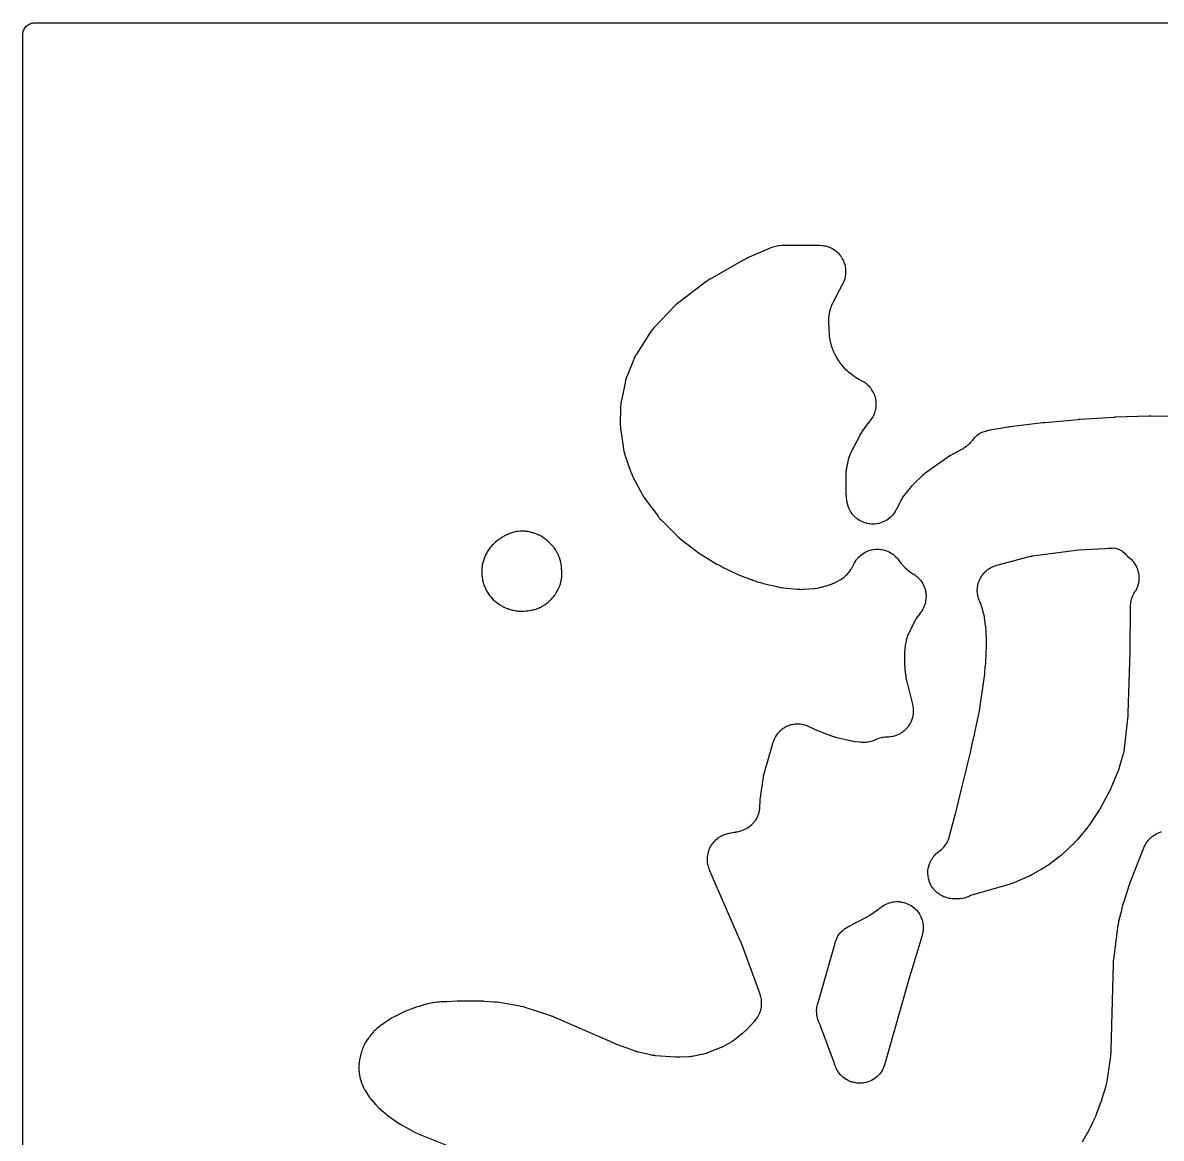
# Model space of a CAD drawing. Header units: millimetres. Extents: x 0 to 300, y 0 to 300.
# Drawn here: x -0.1 to 153, y 150 to 300.1 of the extents above; entities that cross this region are included whole.
import ezdxf

# ---------------------------------------------------------------- set-up
doc = ezdxf.new("R2010")
doc.units = ezdxf.units.MM
doc.layers.add('CUT', color=7, linetype='CONTINUOUS')

msp = doc.modelspace()

# ---------------------------------------------------------------- linework, layer by layer
at = {"layer": 'CUT'}
for points in [[(-0.15, 1.4893), (-0.15, 298.5107), (-0.1404, 298.7066), (-0.1174, 298.8618), (-0.0793, 299.0139), (-0.0264, 299.1616), (0.0406, 299.3033), (0.1213, 299.4378), (0.2147, 299.5638), (0.32, 299.68), (0.4362, 299.7853), (0.5622, 299.8787), (0.6967, 299.9594), (0.8384, 300.0264), (0.9861, 300.0793), (1.1382, 300.1174), (1.2934, 300.1404), (1.4893, 300.15), (298.5107, 300.15)], [(153.9747, 247.1651), (151.6789, 247.2008), (151.6603, 247.201), (151.5532, 247.2014), (151.512, 247.201), (151.4249, 247.1991), (151.405, 247.1986), (146.8454, 247.0423), (146.8346, 247.0419), (146.788, 247.04), (146.768, 247.039), (146.6974, 247.0353), (146.6816, 247.0343), (142.0962, 246.7436), (142.0804, 246.7425), (142.0119, 246.7375), (141.9827, 246.7351), (141.879, 246.7256), (141.856, 246.7233), (139.4588, 246.4682), (137.3302, 246.3017), (137.3149, 246.3004), (137.2487, 246.2946), (137.2205, 246.2919), (137.1202, 246.2813), (137.098, 246.2788), (132.6807, 245.749), (132.6604, 245.7464), (132.5442, 245.731), (132.4996, 245.7244), (132.4053, 245.7091), (132.3839, 245.7055), (131.649, 245.5764), (130.2743, 245.3351), (130.0305, 245.3014), (129.9565, 245.2894), (129.6646, 245.2351), (129.5187, 245.2008), (129.3481, 245.1521), (129.2061, 245.1043), (129.0408, 245.04), (128.9039, 244.9791), (128.7454, 244.8996), (128.6148, 244.8262), (128.4644, 244.7321), (128.3412, 244.6469), (128.2003, 244.5392), (128.0856, 244.4427), (127.9554, 244.3223), (127.8502, 244.2156), (127.7318, 244.0835), (127.6371, 243.9674), (127.5399, 243.8362), (127.474, 243.7512), (127.378, 243.633), (127.2827, 243.5259), (127.1588, 243.3947), (127.0409, 243.2839), (126.8837, 243.1503), (126.8011, 243.0857), (126.7663, 243.0592), (126.5513, 242.9138), (126.5499, 242.9129), (126.5466, 242.9108), (126.3886, 242.8161), (126.2739, 242.7515), (125.1844, 242.1774), (125.1637, 242.1663), (125.0452, 242.1016), (125, 242.076), (124.9077, 242.0216), (124.8647, 241.9954), (124.7734, 241.9377), (124.7314, 241.9102), (124.6396, 241.8481), (124.6189, 241.8339), (121.4247, 239.5982), (121.3762, 239.5629), (121.1841, 239.4175), (121.0931, 239.3431), (120.8998, 239.173), (120.854, 239.1311), (119.8195, 238.147), (119.8045, 238.1325), (119.7185, 238.0486), (119.6859, 238.0158), (119.6196, 237.9473), (119.589, 237.9147), (119.5242, 237.8437), (119.4945, 237.8103), (119.4299, 237.7356), (119.4156, 237.7187), (118.6801, 236.8432), (118.6266, 236.7759), (118.4196, 236.5007), (118.3256, 236.3611), (118.1366, 236.0455), (118.093, 235.968), (117.3661, 234.5859), (117.3092, 234.4838), (117.2251, 234.3413), (117.0967, 234.146), (117.0336, 234.0596), (116.8868, 233.8777), (116.8157, 233.7979), (116.6518, 233.6311), (116.5733, 233.5586), (116.394, 233.4086), (116.3087, 233.344), (116.1157, 233.2122), (116.0246, 233.1562), (115.8196, 233.0438), (115.7235, 232.997), (115.5086, 232.905), (115.4083, 232.8678), (115.1855, 232.7972), (115.0821, 232.7699), (114.8534, 232.7213), (114.7479, 232.7041), (114.5156, 232.678), (114.4089, 232.6713), (114.1751, 232.6679), (114.0683, 232.6715), (113.8353, 232.6909), (113.7293, 232.7049), (113.4993, 232.7469), (113.3952, 232.7711), (113.1704, 232.8353), (113.0691, 232.8696), (112.8516, 232.9552), (112.7542, 232.9992), (112.5461, 233.1057), (112.4533, 233.159), (112.2566, 233.2851), (112.1695, 233.3472), (111.9859, 233.4919), (111.9053, 233.5621), (111.7366, 233.7241), (111.6632, 233.8018), (111.5112, 233.9793), (111.4456, 234.0638), (111.3116, 234.2554), (111.2546, 234.3458), (111.1398, 234.5495), (111.0919, 234.6451), (110.9975, 234.8589), (110.9591, 234.9587), (110.8859, 235.1807), (110.8575, 235.2838), (110.8062, 235.5119), (110.7779, 235.6749), (110.7607, 235.7906), (110.7051, 236.2388), (110.6976, 236.3069), (110.6851, 236.4377), (110.6796, 236.506), (110.6736, 236.5969), (110.67, 236.6653), (110.6651, 236.7966), (110.6634, 236.8651), (110.6416, 239.231), (110.6416, 239.2711), (110.6421, 239.3384), (110.6433, 239.3978), (110.6436, 239.4071), (110.653, 239.5558), (110.6743, 239.7809), (110.6954, 239.9439), (110.7025, 239.9869), (110.7128, 240.0454), (110.7182, 240.0734), (110.7188, 240.0769), (110.7197, 240.0812), (110.7199, 240.0822), (110.72, 240.083), (110.7201, 240.0833), (110.7202, 240.0837), (110.7227, 240.0963), (110.726, 240.113), (110.7325, 240.1448), (110.736, 240.1615), (110.7451, 240.2041), (110.749, 240.2231), (110.9577, 241.2678), (110.965, 241.3031), (110.9779, 241.3626), (110.9883, 241.4086), (111.0215, 241.5327), (111.0636, 241.6743), (111.1351, 241.8802), (111.1883, 242.0136), (111.2458, 242.1458), (111.2568, 242.1694), (111.2795, 242.2162), (111.2917, 242.2408), (111.3015, 242.2602), (112.4735, 244.5646), (112.489, 244.5947), (112.5155, 244.6448), (112.5392, 244.6889), (112.543, 244.6957), (112.6067, 244.804), (112.7075, 244.9656), (112.7841, 245.0809), (112.8053, 245.1109), (112.8346, 245.1514), (112.8503, 245.1726), (112.8628, 245.1893), (113.7217, 246.331), (113.7411, 246.3564), (113.7712, 246.3953), (113.7789, 246.4054), (113.8549, 246.5053), (113.8543, 246.5058), (113.8718, 246.5274), (113.8766, 246.534), (114.0348, 246.739), (114.1258, 246.87), (114.2257, 247.0302), (114.3032, 247.1696), (114.3866, 247.339), (114.4499, 247.4854), (114.516, 247.6622), (114.5644, 247.8142), (114.6126, 247.9967), (114.6456, 248.1528), (114.6754, 248.3392), (114.6927, 248.4977), (114.7038, 248.6862), (114.7052, 248.8457), (114.6974, 249.0343), (114.683, 249.1931), (114.6565, 249.38), (114.6263, 249.5367), (114.5813, 249.72), (114.5357, 249.8728), (114.4727, 250.0508), (114.412, 250.1983), (114.3316, 250.3691), (114.2566, 250.5099), (114.1596, 250.6718), (114.0709, 250.8044), (113.9583, 250.9559), (113.8568, 251.079), (113.7297, 251.2185), (113.6165, 251.3309), (113.4761, 251.457), (113.3523, 251.5576), (113.2, 251.6692), (113.0668, 251.7569), (112.7945, 251.9173), (112.7248, 251.9561), (112.295, 252.1813), (112.2634, 252.1982), (112.2108, 252.2267), (112.1647, 252.2525), (112.1575, 252.2566), (112.0443, 252.3256), (111.8755, 252.4349), (111.7552, 252.5181), (111.724, 252.5411), (111.6818, 252.573), (111.6598, 252.59), (111.6424, 252.6035), (111.0227, 253.0915), (110.9924, 253.1158), (110.9418, 253.1569), (110.8977, 253.1937), (110.8909, 253.1995), (110.7841, 253.2965), (110.6266, 253.4484), (110.5157, 253.5626), (110.4874, 253.5938), (110.4493, 253.6368), (110.4295, 253.6597), (110.4139, 253.6779), (109.9725, 254.1984), (109.9474, 254.2285), (109.9056, 254.2794), (109.8693, 254.3248), (109.8638, 254.3319), (109.7776, 254.4495), (109.6524, 254.6317), (109.5659, 254.7672), (109.5442, 254.8039), (109.5151, 254.8542), (109.5002, 254.8809), (109.4885, 254.9021), (109.1333, 255.5511), (109.1131, 255.5889), (109.0796, 255.6527), (109.0509, 255.7093), (109.0466, 255.7182), (108.9811, 255.8635), (108.8893, 256.087), (108.8284, 256.252), (108.814, 256.2962), (108.795, 256.3568), (108.7854, 256.3888), (108.778, 256.4142), (108.5778, 257.1127), (108.56, 257.1782), (108.5348, 257.2766), (108.4927, 257.476), (108.4544, 257.7044), (108.4293, 257.9066), (108.4211, 258.0078), (108.4166, 258.0756), (108.3219, 259.8718), (108.3192, 259.9451), (108.3168, 260.0548), (108.322, 260.2748), (108.3394, 260.5243), (108.3648, 260.7429), (108.3824, 260.8511), (108.3953, 260.9233), (108.4729, 261.3224), (108.4804, 261.3594), (108.4934, 261.4213), (108.5047, 261.4718), (108.5403, 261.6057), (108.5855, 261.7575), (108.663, 261.9779), (108.7211, 262.1205), (108.784, 262.2617), (108.7962, 262.2868), (108.8211, 262.3367), (108.8345, 262.3629), (108.8453, 262.3836), (109.8211, 264.2388), (110.1743, 264.9103), (110.209, 264.9804), (110.3398, 265.2617), (110.3988, 265.4067), (110.4601, 265.5815), (110.5047, 265.7316), (110.5486, 265.9115), (110.5783, 266.0652), (110.6044, 266.2486), (110.6189, 266.4045), (110.6271, 266.5895), (110.6263, 266.746), (110.6163, 266.931), (110.6002, 267.0867), (110.5721, 267.2698), (110.5409, 267.4232), (110.4951, 267.6027), (110.4491, 267.7523), (110.386, 267.9265), (110.3255, 268.0708), (110.2457, 268.238), (110.1714, 268.3758), (110.0757, 268.5344), (109.9883, 268.6642), (109.8775, 268.8127), (109.7779, 268.9334), (109.6531, 269.0703), (109.5421, 269.1807), (109.4046, 269.3048), (109.2833, 269.4038), (109.1343, 269.5139), (109.004, 269.6006), (108.8449, 269.6955), (108.7068, 269.7691), (108.5392, 269.848), (108.3945, 269.9077), (108.22, 269.97), (108.0702, 270.0152), (107.8905, 270.0601), (107.737, 270.0905), (107.5537, 270.1176), (107.3979, 270.1329), (107.0882, 270.1481), (107.0099, 270.15), (102.0704, 270.15), (101.9879, 270.1479), (101.6612, 270.131), (101.497, 270.114), (101.304, 270.0839), (101.1425, 270.0501), (100.9537, 270.0002), (100.7965, 269.9499), (100.4906, 269.8344), (100.4142, 269.8032), (97.3059, 268.442), (97.2669, 268.4243), (97.0771, 268.335), (97.0006, 268.2965), (96.8158, 268.1972), (96.7784, 268.1765), (92.3576, 265.6467), (92.3134, 265.6205), (92.0989, 265.4884), (92.0132, 265.4317), (91.8076, 265.2862), (91.7662, 265.2558), (88.139, 262.5084), (88.0887, 262.4687), (87.8926, 262.3074), (87.797, 262.2221), (87.6144, 262.0457), (87.5693, 262.0003), (84.862, 259.1656), (84.8101, 259.1085), (84.6096, 258.8772), (84.5142, 258.7558), (84.337, 258.5064), (84.2939, 258.4424), (82.4479, 255.5582), (82.4085, 255.4933), (82.2584, 255.2323), (82.189, 255.0972), (82.0644, 254.8232), (82.0346, 254.7534), (81.1354, 252.4986), (81.1109, 252.4329), (81.0193, 252.1703), (80.979, 252.036), (80.9107, 251.7664), (80.895, 251.6981), (80.3976, 249.2942), (80.3841, 249.2207), (80.3377, 248.9283), (80.3212, 248.7798), (80.3023, 248.4843), (80.2993, 248.4097), (80.2586, 246.0555), (80.2589, 245.9878), (80.2656, 245.7194), (80.2747, 245.5843), (80.3041, 245.3174), (80.313, 245.2503), (80.6858, 242.8172), (80.6979, 242.748), (80.7522, 242.4749), (80.7855, 242.3385), (80.8634, 242.0713), (80.8846, 242.0043), (81.6777, 239.6709), (81.6998, 239.6099), (81.7924, 239.3698), (81.844, 239.2507), (81.9558, 239.0189), (81.9852, 238.961), (83.2434, 236.6017), (83.273, 236.5486), (83.3944, 236.3404), (83.4596, 236.2378), (83.5964, 236.0394), (83.6318, 235.99), (85.3343, 233.7124), (85.3708, 233.6654), (85.5189, 233.4819), (85.597, 233.3922), (85.7583, 233.2202), (85.7998, 233.1776), (87.9517, 231.0478), (87.9863, 231.0146), (88.1582, 230.8543), (88.2303, 230.7911), (88.4115, 230.6414), (88.4489, 230.6115), (90.5148, 229.007), (90.5504, 228.9801), (90.7267, 228.8509), (90.8001, 228.8002), (90.9833, 228.681), (91.021, 228.6572), (93.2675, 227.2834), (93.3022, 227.2628), (93.4739, 227.1637), (93.5449, 227.125), (93.7213, 227.0347), (93.7575, 227.0168), (96.0793, 225.9015), (96.0794, 225.9014), (96.1172, 225.8838), (96.2101, 225.8422), (96.2104, 225.842), (96.3033, 225.8003), (96.3034, 225.8003), (96.3036, 225.8002), (96.3804, 225.7681), (96.5703, 225.6945), (96.6093, 225.68), (96.6095, 225.6799), (98.8663, 224.8722), (98.9099, 224.8573), (99.1248, 224.7873), (99.2132, 224.7612), (99.4317, 224.7037), (99.4764, 224.6927), (101.5552, 224.2093), (101.6053, 224.1985), (101.8517, 224.1494), (101.9528, 224.1326), (102.2019, 224.0995), (102.2528, 224.0935), (104.0908, 223.9085), (104.16, 223.9031), (104.435, 223.8874), (104.5739, 223.8855), (104.8492, 223.8938), (104.9185, 223.8974), (106.3246, 224.0007), (106.4094, 224.0092), (106.7445, 224.0519), (106.9122, 224.0824), (107.2407, 224.1604), (107.3231, 224.1823), (108.4379, 224.5108), (108.5009, 224.5308), (108.7493, 224.6153), (108.8727, 224.663), (109.1133, 224.7677), (109.1734, 224.7954), (109.4374, 224.9236), (109.5218, 224.9677), (109.8507, 225.1523), (110.0109, 225.2553), (110.3155, 225.4776), (110.3907, 225.536), (110.4178, 225.5584), (110.4699, 225.6033), (110.6727, 225.7859), (110.7709, 225.8823), (110.8822, 226.0013), (110.9717, 226.1058), (111.0724, 226.234), (111.1526, 226.3458), (111.302, 226.574), (111.3384, 226.6323), (111.4011, 226.7377), (111.4474, 226.821), (111.7202, 227.3489), (111.7776, 227.4534), (111.8624, 227.5993), (111.9924, 227.7992), (112.0563, 227.8875), (112.2054, 228.0735), (112.2777, 228.1551), (112.4446, 228.3254), (112.5247, 228.3994), (112.7076, 228.5522), (112.7946, 228.6179), (112.9918, 228.7519), (113.0849, 228.8086), (113.2944, 228.9224), (113.3927, 228.9696), (113.6125, 229.062), (113.715, 229.0992), (113.9428, 229.1693), (114.0485, 229.1962), (114.2822, 229.2433), (114.39, 229.2596), (114.6272, 229.2833), (114.7361, 229.2888), (114.9745, 229.2889), (115.0834, 229.2835), (115.3206, 229.26), (115.4285, 229.2438), (115.6622, 229.1969), (115.7679, 229.1701), (115.9958, 229.1002), (116.0983, 229.063), (116.3182, 228.9708), (116.4165, 228.9237), (116.6261, 228.8102), (116.7193, 228.7535), (116.9166, 228.6197), (117.0037, 228.5541), (117.1867, 228.4014), (117.2669, 228.3275), (117.4339, 228.1574), (117.5063, 228.0758), (117.6565, 227.8889), (117.6786, 227.8591), (118.0186, 227.4152), (118.0686, 227.3532), (118.2227, 227.1714), (118.2761, 227.1116), (118.4967, 226.8764), (118.61, 226.767), (118.8692, 226.5401), (118.9331, 226.487), (119.1941, 226.2816), (119.253, 226.2373), (119.4984, 226.0618), (119.6171, 225.9846), (119.6355, 225.9738), (119.7363, 225.911), (119.8767, 225.8186), (120.0684, 225.6784), (120.1529, 225.61), (120.3298, 225.4515), (120.407, 225.3751), (120.5674, 225.1999), (120.6367, 225.1163), (120.7789, 224.9261), (120.8396, 224.836), (120.9624, 224.6327), (121.0139, 224.537), (121.116, 224.3226), (121.1577, 224.2223), (121.2381, 223.9988), (121.2698, 223.8949), (121.3276, 223.6645), (121.3489, 223.558), (121.3837, 223.323), (121.3943, 223.2149), (121.4057, 222.9777), (121.4056, 222.8691), (121.3935, 222.6319), (121.3826, 222.5238), (121.3471, 222.2889), (121.3256, 222.1824), (121.2671, 221.9523), (121.2352, 221.8484), (121.1542, 221.6252), (121.1121, 221.525), (121.0095, 221.3108), (120.9577, 221.2153), (120.8344, 221.0123), (120.7401, 220.8731), (120.6711, 220.7765), (120.3641, 220.3684), (120.3233, 220.3117), (120.1645, 220.0802), (120.0919, 219.964), (119.9439, 219.7031), (119.9097, 219.6394), (119.1122, 218.0713), (119.0807, 218.0058), (118.9619, 217.7434), (118.9081, 217.6084), (118.8516, 217.4458), (118.8103, 217.3066), (118.7409, 217.0271), (118.725, 216.9562), (118.6025, 216.3456), (118.5883, 216.264), (118.5397, 215.9343), (118.5243, 215.7724), (118.5085, 215.4169), (118.5069, 215.3311), (118.5223, 213.6596), (118.5227, 213.6383), (118.5254, 213.5156), (118.5272, 213.4684), (118.5323, 213.3711), (118.5353, 213.3256), (118.5432, 213.2277), (118.5475, 213.1822), (118.5585, 213.0819), (118.5611, 213.0595), (118.6769, 212.1255), (118.6799, 212.1021), (118.6984, 211.9695), (118.7063, 211.9184), (118.7243, 211.8136), (118.7336, 211.7645), (118.755, 211.6594), (118.7658, 211.6106), (118.7912, 211.5034), (118.7971, 211.4793), (119.5679, 208.4389), (119.5923, 208.3325), (119.6234, 208.181), (119.6577, 207.9651), (119.6688, 207.8657), (119.6832, 207.6477), (119.6853, 207.5477), (119.6798, 207.3292), (119.6728, 207.2295), (119.6475, 207.0124), (119.6314, 206.9137), (119.5864, 206.6998), (119.5569, 206.5855), (119.4898, 206.3686), (119.4445, 206.2437), (119.3535, 206.0264), (119.3071, 205.9291), (119.1952, 205.7218), (119.1394, 205.6296), (119.0078, 205.4342), (118.9432, 205.3479), (118.793, 205.1664), (118.7203, 205.0868), (118.553, 204.9209), (118.4729, 204.8488), (118.2901, 204.7001), (118.2033, 204.6363), (118.0069, 204.5062), (117.9142, 204.4512), (117.7059, 204.341), (117.6083, 204.2953), (117.3903, 204.2061), (117.2886, 204.1702), (117.0629, 204.1028), (116.9582, 204.0771), (116.7269, 204.0321), (116.6203, 204.0168), (116.3857, 203.9948), (116.2191, 203.9873), (116.1012, 203.985), (116.037, 203.9852), (115.8781, 203.9781), (115.6906, 203.9602), (115.5332, 203.9372), (115.3484, 203.9009), (115.194, 203.8624), (115.0138, 203.8078), (114.864, 203.7542), (114.5806, 203.6366), (114.5074, 203.604), (114.482, 203.592), (114.2632, 203.501), (114.1611, 203.4643), (113.9343, 203.3954), (113.8292, 203.369), (113.5967, 203.3227), (113.4894, 203.3069), (113.2535, 203.2838), (113.1452, 203.2785), (112.9082, 203.2788), (112.7406, 203.2873), (112.6224, 203.2963), (111.8145, 203.3774), (111.6621, 203.3976), (111.3715, 203.4458), (111.2206, 203.4757), (109.5903, 203.8545), (109.4565, 203.8897), (109.2023, 203.9644), (109.0708, 204.0072), (107.2935, 204.6431), (107.1771, 204.6882), (106.9564, 204.7803), (106.8425, 204.8314), (105.7579, 205.3521), (105.6874, 205.3839), (105.405, 205.5031), (105.2598, 205.5562), (105.0851, 205.6108), (104.9355, 205.6497), (104.7563, 205.6871), (104.6036, 205.7113), (104.4217, 205.7313), (104.2674, 205.7407), (104.0844, 205.743), (103.9299, 205.7375), (103.7475, 205.7221), (103.5942, 205.7017), (103.4142, 205.6688), (103.2636, 205.6337), (103.0876, 205.5836), (102.9411, 205.5341), (102.7708, 205.4672), (102.6297, 205.4039), (102.4666, 205.3209), (102.3324, 205.2442), (102.1781, 205.1458), (102.0518, 205.0565), (101.9077, 204.9437), (101.7907, 204.8426), (101.6581, 204.7165), (101.5514, 204.6046), (101.4317, 204.4662), (101.3363, 204.3445), (101.2304, 204.1952), (101.1472, 204.0649), (101.0562, 203.9061), (100.986, 203.7684), (100.9108, 203.6015), (100.8542, 203.4577), (100.7558, 203.1675), (100.7328, 203.0937), (99.578, 199.0538), (99.5638, 199.0007), (99.4987, 198.7395), (99.4759, 198.6321), (99.4289, 198.3671), (99.4202, 198.3129), (99.0735, 195.8722), (99.0682, 195.831), (99.0448, 195.6283), (99.0374, 195.5454), (99.0245, 195.3418), (99.0225, 195.3002), (98.9977, 194.6335), (98.9904, 194.5148), (98.9758, 194.3471), (98.9435, 194.1116), (98.9234, 194.0047), (98.868, 193.7735), (98.8375, 193.6691), (98.7594, 193.4446), (98.7187, 193.3437), (98.6188, 193.128), (98.5683, 193.0317), (98.4475, 192.8269), (98.3877, 192.7361), (98.2473, 192.5442), (98.1788, 192.4598), (98.0201, 192.2827), (97.9436, 192.2055), (97.7682, 192.045), (97.6844, 191.9757), (97.4939, 191.8334), (97.4037, 191.7727), (97.2001, 191.65), (97.1043, 191.5985), (96.8895, 191.4965), (96.7891, 191.4548), (96.5653, 191.3746), (96.4043, 191.3257), (96.2897, 191.294), (95.9876, 191.2184), (95.9465, 191.2085), (95.8677, 191.1903), (95.8265, 191.1811), (95.7673, 191.1685), (95.721, 191.1591), (95.6322, 191.142), (95.5857, 191.1335), (94.9591, 191.0256), (94.8801, 191.0099), (94.5688, 190.94), (94.4137, 190.8968), (94.233, 190.8366), (94.083, 190.7781), (93.9092, 190.7), (93.7659, 190.6268), (93.6009, 190.5316), (93.4656, 190.4443), (93.311, 190.3331), (93.1852, 190.2326), (93.0425, 190.1064), (92.9275, 189.9938), (92.7982, 189.8539), (92.695, 189.7303), (92.5804, 189.5782), (92.4902, 189.4448), (92.3915, 189.2819), (92.3152, 189.1402), (92.2333, 188.9682), (92.1716, 188.8195), (92.1074, 188.6401), (92.061, 188.486), (92.0152, 188.3011), (91.9844, 188.1431), (91.9574, 187.9545), (91.9427, 187.7942), (91.9348, 187.6039), (91.9362, 187.4429), (91.9475, 187.2528), (91.9651, 187.0928), (91.9955, 186.9047), (92.029, 186.7473), (92.0781, 186.5632), (92.1274, 186.4099), (92.2401, 186.1116), (92.2704, 186.037), (96.4506, 176.4584), (96.464, 176.4271), (96.4892, 176.3671), (96.5021, 176.3357), (96.5198, 176.2919), (96.5339, 176.256), (96.5604, 176.187), (96.574, 176.1509), (98.8591, 169.911), (98.8721, 169.8745), (98.8965, 169.8043), (98.909, 169.7675), (98.9259, 169.7163), (98.9393, 169.6745), (98.9641, 169.5943), (98.9767, 169.5523), (99.0838, 169.183), (99.1124, 169.0751), (99.1496, 168.9195), (99.1919, 168.6976), (99.2064, 168.5953), (99.2276, 168.3704), (99.2324, 168.2671), (99.2323, 168.0412), (99.2274, 167.938), (99.2061, 167.7131), (99.1915, 167.6108), (99.1492, 167.3889), (99.125, 167.2884), (99.062, 167.0714), (99.0285, 166.9737), (98.9453, 166.7636), (98.9028, 166.6694), (98.8003, 166.4681), (98.7491, 166.3783), (98.628, 166.1876), (98.5361, 166.0567), (98.469, 165.9658), (98.282, 165.7246), (98.2377, 165.6693), (98.1513, 165.5644), (98.1054, 165.5103), (98.0929, 165.496), (98.0458, 165.4437), (97.954, 165.3449), (97.9054, 165.294), (97.0396, 164.414), (96.9896, 164.3647), (96.8925, 164.2716), (96.8412, 164.2238), (96.8265, 164.2106), (96.7738, 164.1643), (96.6714, 164.077), (96.6173, 164.0323), (95.7527, 163.3381), (95.6827, 163.284), (95.5821, 163.2092), (95.4363, 163.1088), (95.3305, 163.0416), (95.2549, 162.9956), (94.3694, 162.4779), (94.2875, 162.4322), (94.1703, 162.3697), (94.0016, 162.288), (93.8799, 162.2349), (93.7933, 162.1991), (91.8938, 161.4565), (91.7928, 161.4197), (91.6488, 161.3707), (91.4425, 161.3107), (91.2947, 161.2748), (91.1897, 161.2517), (90.1885, 161.0555), (90.1036, 161.0405), (89.9405, 161.0146), (89.8552, 161.0026), (89.8313, 160.9996), (89.7456, 160.9907), (89.581, 160.9766), (89.495, 160.9707), (88.2547, 160.9089), (88.182, 160.9063), (88.0428, 160.9036), (87.9701, 160.9033), (87.9497, 160.9035), (87.877, 160.9054), (87.7379, 160.9111), (87.6653, 160.9152), (84.9953, 161.1058), (84.8994, 161.1146), (84.7638, 161.1298), (84.5734, 161.1589), (84.4395, 161.1849), (84.3453, 161.2051), (82.7012, 161.5934), (82.6334, 161.6104), (82.5042, 161.6449), (82.437, 161.6639), (82.4181, 161.6696), (82.3515, 161.6905), (82.2245, 161.7325), (82.1585, 161.7554), (79.9083, 162.5724), (79.8756, 162.5845), (79.813, 162.6083), (79.7805, 162.6209), (79.7718, 162.6243), (79.734, 162.6397), (79.6618, 162.6697), (79.6242, 162.6857), (71.3667, 166.2883), (71.3329, 166.3026), (71.1668, 166.3706), (71.0983, 166.3968), (70.929, 166.4572), (70.8943, 166.4692), (67.5755, 167.5682), (67.5196, 167.5856), (67.2444, 167.6657), (67.131, 167.6942), (66.8507, 167.754), (66.7933, 167.7651), (63.9531, 168.2631), (63.9092, 168.2702), (63.6931, 168.3019), (63.6046, 168.3124), (63.3871, 168.332), (63.3426, 168.3354), (61.931, 168.4233), (61.9105, 168.4244), (61.7923, 168.4303), (61.7469, 168.4319), (61.6506, 168.4339), (61.6286, 168.4342), (58.6251, 168.4558), (58.6026, 168.4558), (58.4731, 168.4549), (58.4233, 168.4537), (58.3178, 168.4497), (58.2938, 168.4486), (56.9206, 168.3757), (56.4929, 168.3706), (56.4107, 168.3675), (56.086, 168.347), (55.9229, 168.3282), (55.8743, 168.3201), (55.7595, 168.314), (55.6973, 168.3094), (55.4514, 168.2867), (55.328, 168.2705), (55.0846, 168.2287), (55.0234, 168.217), (54.1261, 168.0268), (54.0738, 168.0148), (53.8188, 167.9517), (53.7157, 167.9225), (53.4654, 167.8425), (53.4147, 167.8253), (53.1809, 167.7419), (53.1489, 167.7342), (52.922, 167.6753), (52.8088, 167.6414), (52.587, 167.5659), (52.5314, 167.5458), (51.3799, 167.1058), (51.3409, 167.0904), (51.1508, 167.012), (51.0742, 166.978), (50.8885, 166.8898), (50.8509, 166.8713), (50.7953, 166.8431), (49.8103, 166.343), (49.8057, 166.3407), (49.7998, 166.3377), (49.7535, 166.3132), (49.5284, 166.1895), (49.4382, 166.1361), (49.2217, 165.9979), (49.178, 165.969), (47.9182, 165.1056), (47.8547, 165.0598), (47.6078, 164.8722), (47.488, 164.7716), (47.2606, 164.5609), (47.2046, 164.5063), (47.1058, 164.4054), (47.0438, 164.3382), (46.8057, 164.0653), (46.6936, 163.9209), (46.4883, 163.6226), (46.4387, 163.5459), (46.4273, 163.5273), (46.3919, 163.4848), (46.335, 163.4126), (46.1179, 163.1202), (46.017, 162.9665), (45.8349, 162.6513), (45.7912, 162.5703), (45.787, 162.5618), (45.7473, 162.4769), (45.5999, 162.1356), (45.5358, 161.9592), (45.4295, 161.6032), (45.4053, 161.5126), (45.1788, 160.5519), (45.1637, 160.4809), (45.1105, 160.1983), (45.0901, 160.0547), (45.0737, 159.8837), (45.0664, 159.7388), (45.065, 159.4513), (45.0663, 159.3788), (45.0704, 159.2782), (45.0739, 159.2199), (45.0959, 158.9344), (45.1091, 158.8183), (45.1519, 158.5352), (45.1617, 158.4776), (45.2037, 158.2551), (45.2191, 158.1827), (45.2869, 157.8971), (45.3277, 157.7547), (45.4215, 157.4767), (45.4468, 157.4071), (45.5189, 157.2223), (45.5467, 157.1554), (45.5515, 157.1445), (45.5574, 157.1304), (45.6575, 156.9053), (45.6631, 156.8927), (45.6632, 156.8924), (45.6745, 156.8672), (45.7395, 156.7372), (45.8799, 156.4856), (45.9168, 156.423), (46.2837, 155.8307), (46.3193, 155.7758), (46.4649, 155.5609), (46.4757, 155.5464), (46.479, 155.5415), (46.5585, 155.4339), (46.7248, 155.2275), (46.7679, 155.1763), (47.375, 154.4843), (47.4139, 154.4415), (47.6082, 154.2356), (47.6904, 154.1544), (47.899, 153.963), (47.9423, 153.9248), (47.9461, 153.9215), (48.8226, 153.1739), (48.8572, 153.1452), (49.0292, 153.0066), (49.101, 152.9521), (49.2805, 152.8235), (49.3174, 152.7977), (50.5617, 151.9581), (50.5914, 151.9386), (50.7383, 151.8441), (50.799, 151.807), (50.9499, 151.7192), (50.9809, 151.7016), (52.4357, 150.8982), (52.4789, 150.8751), (52.6924, 150.7656), (52.7809, 150.7236), (53.0008, 150.6273), (53.0459, 150.6083), (57.0906, 148.9826)], [(142.4755, 149.5146), (142.8993, 150.3041), (143.1367, 150.7088), (143.1535, 150.7382), (143.2337, 150.8819), (143.2652, 150.9413), (143.3395, 151.0884), (143.3543, 151.1186), (143.4998, 151.4227), (143.6884, 151.7741), (143.71, 151.8159), (143.813, 152.0221), (143.8525, 152.1074), (143.9432, 152.3193), (143.9611, 152.3628), (144.0152, 152.5003), (144.1457, 152.773), (144.1606, 152.805), (144.2318, 152.9628), (144.2595, 153.0278), (144.3237, 153.1886), (144.3364, 153.2216), (144.9746, 154.9278), (144.9837, 154.9528), (145.035, 155.0973), (145.0537, 155.1533), (145.0912, 155.2725), (145.0994, 155.2996), (145.1115, 155.3405), (145.1161, 155.3554), (145.6222, 157.0728), (145.6501, 157.1675), (145.6658, 157.2245), (145.737, 157.5038), (145.7619, 157.6189), (145.8124, 157.9029), (145.8217, 157.9611), (145.8217, 157.9612), (146.254, 161.0436), (146.2739, 161.1858), (146.274, 161.1859), (146.2797, 161.2314), (146.3045, 161.4546), (146.312, 161.5459), (146.324, 161.7702), (146.3258, 161.816), (146.6166, 173.5422), (146.618, 173.5833), (146.6208, 173.6522), (146.6242, 173.7129), (146.6263, 173.7449), (146.6281, 173.7701), (146.6312, 173.809), (146.6347, 173.8499), (146.6413, 173.9185), (146.6478, 173.979), (146.6516, 174.0108), (146.6548, 174.036), (147.2718, 178.7237), (147.2776, 178.765), (147.2879, 178.834), (147.2978, 178.8949), (147.3034, 178.9269), (147.308, 178.9522), (147.3153, 178.991), (147.3233, 179.0319), (147.3373, 179.1003), (147.3504, 179.1606), (147.3578, 179.1922), (147.3637, 179.2172), (147.7273, 180.7135), (147.9046, 181.4217), (147.9145, 181.4599), (147.934, 181.5328), (147.9445, 181.5707), (147.9475, 181.5812), (147.9606, 181.6252), (147.9863, 181.7093), (148.0002, 181.7531), (148.7915, 184.1703), (148.8018, 184.2013), (148.8221, 184.2605), (148.8329, 184.2914), (148.8357, 184.2991), (148.8488, 184.3347), (148.8743, 184.4028), (148.888, 184.4382), (150.7248, 189.1016), (150.77, 189.2087), (150.8376, 189.3586), (150.9432, 189.5655), (150.9961, 189.6577), (151.1212, 189.8534), (151.1827, 189.94), (151.3262, 190.1227), (151.3958, 190.203), (151.5563, 190.3709), (151.6333, 190.4441), (151.8093, 190.5958), (151.893, 190.6612), (152.0828, 190.7951), (152.1725, 190.8521), (152.3744, 190.9671), (152.4691, 191.0151), (152.6812, 191.11), (152.7801, 191.1487), (153.0004, 191.2226), (153.1026, 191.2515)]]:
    msp.add_lwpolyline(points, dxfattribs=at)
for points in [[(61.7117, 225.2237), (61.7163, 225.2014), (61.7215, 225.1743), (61.7361, 225.1052), (61.7641, 224.969), (61.7695, 224.947), (61.7753, 224.9198), (61.8077, 224.7926), (61.8522, 224.6436), (61.8949, 224.5196), (61.9896, 224.2773), (62.0147, 224.2167), (62.1083, 224.0034), (62.1384, 223.9387), (62.2634, 223.6851), (62.3322, 223.5601), (62.4201, 223.4158), (62.4996, 223.2975), (62.6677, 223.0701), (62.7113, 223.0137), (62.7197, 223.0033), (62.7198, 223.0033), (62.828, 222.8697), (62.8755, 222.8138), (63.0689, 222.5963), (63.1714, 222.4912), (63.2983, 222.3725), (63.41, 222.2772), (63.6397, 222.0988), (63.6987, 222.0551), (63.9871, 221.8516), (64.0486, 221.8103), (64.2965, 221.6521), (64.425, 221.5782), (64.5812, 221.4978), (64.716, 221.4361), (64.9887, 221.3264), (65.0581, 221.3003), (65.275, 221.2245), (65.3582, 221.1979), (65.6909, 221.1016), (65.8612, 221.0623), (66.2022, 221.0029), (66.2887, 220.9903), (66.44, 220.9724), (66.5144, 220.9653), (66.8097, 220.9443), (66.959, 220.9406), (67.1357, 220.9446), (67.2847, 220.9549), (67.5787, 220.989), (67.6526, 220.9994), (67.7024, 221.0075), (67.7152, 221.0081), (67.7957, 221.0138), (68.1141, 221.0444), (68.2738, 221.0679), (68.4611, 221.1053), (68.6176, 221.1448), (68.9233, 221.2386), (68.9998, 221.2642), (69.0443, 221.2803), (69.1284, 221.3136), (69.4576, 221.4546), (69.6195, 221.535), (69.9306, 221.7122), (70.0079, 221.7591), (70.0707, 221.7998), (70.1356, 221.8441), (70.3883, 222.0257), (70.5112, 222.1236), (70.7448, 222.3291), (70.8025, 222.3824), (70.863, 222.4411), (70.8765, 222.4543), (70.9325, 222.5114), (71.1488, 222.7435), (71.2519, 222.8658), (71.4439, 223.1183), (71.4907, 223.1831), (71.533, 223.2449), (71.5754, 223.3104), (71.7374, 223.5738), (71.8126, 223.7106), (71.9482, 223.9885), (71.9806, 224.0594), (72.0206, 224.1526), (72.0484, 224.2218), (72.1521, 224.4987), (72.1979, 224.6407), (72.2691, 224.9032), (72.2699, 224.9059), (72.3022, 225.0518), (72.3494, 225.3237), (72.3681, 225.4723), (72.3819, 225.6489), (72.3866, 225.7985), (72.382, 226.0952), (72.3791, 226.17), (72.3317, 226.9306), (72.3245, 227.012), (72.2878, 227.334), (72.2611, 227.4954), (72.2197, 227.6844), (72.2155, 227.6996), (72.2112, 227.7187), (72.1671, 227.8776), (72.0636, 228.1875), (72.0353, 228.2653), (72.0344, 228.2677), (72.0062, 228.335), (71.888, 228.5999), (71.8223, 228.7307), (71.6804, 228.9836), (71.6431, 229.0466), (71.6366, 229.0571), (71.5638, 229.174), (71.5268, 229.2307), (71.3755, 229.4523), (71.2945, 229.5607), (71.1932, 229.685), (71.1033, 229.7861), (70.9169, 229.979), (70.8688, 230.0266), (70.4972, 230.3799), (70.4445, 230.4278), (70.2316, 230.6129), (70.1201, 230.7014), (69.9836, 230.8002), (69.9571, 230.8176), (69.9556, 230.8187), (69.9352, 230.832), (69.8647, 230.8784), (69.8594, 230.8816), (69.8367, 230.8964), (69.5945, 231.0399), (69.5325, 231.0747), (69.5141, 231.0845), (69.4411, 231.1211), (69.1481, 231.2588), (69.1024, 231.2774), (68.9968, 231.321), (68.6922, 231.4288), (68.6147, 231.454), (68.4924, 231.4904), (68.4254, 231.5088), (68.4066, 231.5135), (68.3763, 231.5224), (68.2964, 231.5437), (67.9776, 231.6198), (67.815, 231.6498), (67.4901, 231.6926), (67.4078, 231.7012), (67.4023, 231.7017), (67.3086, 231.7064), (66.9367, 231.714), (66.7491, 231.7068), (66.4423, 231.677), (66.2773, 231.6522), (66.0744, 231.6108), (65.933, 231.5752), (65.8981, 231.5647), (65.8028, 231.5427), (65.6524, 231.5), (65.409, 231.418), (65.2701, 231.3639), (65.0002, 231.2439), (64.9328, 231.2121), (64.6916, 231.0911), (64.6152, 231.0502), (64.3168, 230.8797), (64.1711, 230.7857), (64.0613, 230.706), (64.043, 230.6936), (64.002, 230.663), (63.893, 230.584), (63.8243, 230.5313), (63.8027, 230.5137), (63.775, 230.4922), (63.4799, 230.2524), (63.428, 230.2084), (63.2262, 230.0296), (63.1283, 229.9352), (63.0172, 229.8185), (62.9277, 229.7161), (62.759, 229.5057), (62.7176, 229.4518), (62.7166, 229.4504), (62.5639, 229.2425), (62.5212, 229.1813), (62.3573, 228.9349), (62.2805, 228.8068), (62.1968, 228.6511), (62.1324, 228.5165), (62.0171, 228.2439), (61.9897, 228.1745), (61.8947, 227.9169), (61.8723, 227.8519), (61.7891, 227.5925), (61.7528, 227.46), (61.7165, 227.3013), (61.6917, 227.1661), (61.6541, 226.8964), (61.6461, 226.8281), (61.6267, 226.6255), (61.6216, 226.5571), (61.6073, 226.2855), (61.6059, 226.1483), (61.6113, 225.9859), (61.6217, 225.8491), (61.6236, 225.8331), (61.6246, 225.82), (61.6366, 225.7243), (61.6539, 225.5791), (61.6635, 225.5112), (61.6678, 225.485), (61.6688, 225.4782), (61.672, 225.4592), (61.6999, 225.2882)], [(128.6148, 207.6698), (128.6229, 207.7159), (128.6388, 207.8137), (128.6422, 207.836), (129.2833, 212.1935), (129.2881, 212.2289), (129.3097, 212.4026), (129.3169, 212.4736), (129.3307, 212.6482), (129.3332, 212.6838), (129.3332, 212.684), (129.3752, 213.4228), (129.405, 213.6492), (129.4091, 213.6837), (129.4277, 213.8533), (129.4338, 213.9225), (129.445, 214.0927), (129.4469, 214.1274), (129.5421, 216.2919), (129.5432, 216.3264), (129.547, 216.4954), (129.547, 216.5643), (129.5435, 216.7333), (129.5425, 216.7678), (129.5419, 216.7814), (129.5408, 216.8165), (129.4723, 218.4285), (129.4702, 218.468), (129.4571, 218.6616), (129.4499, 218.7404), (129.4273, 218.9331), (129.4222, 218.9724), (129.268, 220.0556), (129.2613, 220.0965), (129.2606, 220.1012), (129.2515, 220.1575), (129.2021, 220.4325), (129.178, 220.5439), (129.1092, 220.8146), (129.0942, 220.8696), (128.8964, 221.5456), (128.8722, 221.6213), (128.7689, 221.9189), (128.7093, 222.0664), (128.645, 222.2051), (128.5988, 222.3116), (128.5371, 222.4639), (128.4603, 222.6831), (128.4301, 222.7849), (128.3749, 223.0104), (128.3547, 223.1147), (128.3215, 223.3444), (128.3115, 223.4502), (128.3007, 223.6821), (128.3009, 223.7883), (128.3126, 224.0202), (128.323, 224.1259), (128.3571, 224.3555), (128.3777, 224.4597), (128.4338, 224.685), (128.4644, 224.7867), (128.5419, 225.0055), (128.5822, 225.1038), (128.6806, 225.3141), (128.7302, 225.408), (128.8484, 225.6078), (128.9069, 225.6965), (129.0439, 225.884), (129.1106, 225.9666), (129.2651, 226.1399), (129.3395, 226.2157), (129.51, 226.3733), (129.5913, 226.4415), (129.7763, 226.5819), (129.8639, 226.6419), (130.0615, 226.7638), (130.1545, 226.8151), (130.363, 226.9173), (130.4605, 226.9594), (130.6778, 227.0409), (130.8343, 227.0911), (130.9457, 227.1239), (135.3224, 228.2983), (135.4622, 228.3286), (135.4978, 228.336), (135.566, 228.3497), (135.6017, 228.3566), (135.6113, 228.3584), (135.6531, 228.3657), (135.7333, 228.3791), (135.7752, 228.3857), (137.0983, 228.5825), (141.9214, 229.1964), (145.4824, 229.3879), (145.9299, 229.4119), (146.464, 229.4407), (146.7482, 229.4559), (146.8306, 229.4359), (147.0719, 229.3637), (147.1804, 229.3249), (147.4128, 229.2278), (147.5167, 229.1779), (147.7376, 229.0569), (147.8357, 228.9964), (148.0427, 228.8529), (148.0434, 228.8524), (148.0812, 228.8153), (148.2403, 228.6428), (148.2505, 228.6306), (148.3575, 228.5147), (148.4104, 228.4628), (148.4693, 228.4079), (148.7655, 228.1451), (148.777, 228.1353), (148.7951, 228.1176), (148.9572, 227.9738), (149.035, 227.8977), (149.1965, 227.7231), (149.2663, 227.6396), (149.4097, 227.4499), (149.4709, 227.3599), (149.5949, 227.1569), (149.6469, 227.0613), (149.7501, 226.847), (149.7924, 226.7468), (149.8739, 226.5233), (149.9061, 226.4193), (149.965, 226.1889), (149.9867, 226.0823), (150.0226, 225.8471), (150.0337, 225.7389), (150.0461, 225.5013), (150.0463, 225.3925), (150.0351, 225.1549), (150.0247, 225.0466), (149.99, 224.8113), (149.9688, 224.7045), (149.911, 224.4738), (149.8794, 224.3697), (149.7991, 224.1458), (149.7573, 224.0453), (149.6552, 223.8305), (149.5754, 223.6822), (149.5165, 223.5788), (149.3261, 223.2632), (149.2518, 223.1253), (149.172, 222.9579), (149.1116, 222.8134), (149.0485, 222.6391), (149.0025, 222.4894), (148.9568, 222.3097), (148.9257, 222.1563), (148.8978, 221.973), (148.8818, 221.8172), (148.8653, 221.5073), (148.863, 221.429), (148.8378, 215.5972), (148.8377, 215.5847), (148.8375, 215.5607), (148.8374, 215.5509), (148.8368, 215.52), (148.8358, 215.4787), (148.8352, 215.4566), (148.5622, 207.2206), (148.5605, 207.1807), (148.5567, 207.1044), (148.5544, 207.0645), (148.5537, 207.0539), (148.5502, 207.0075), (148.5425, 206.9187), (148.5381, 206.8724), (148.0707, 202.4441), (148.0576, 202.341), (148.0358, 202.1956), (147.9962, 201.9917), (147.962, 201.8487), (147.9356, 201.7482), (147.4048, 199.8905), (147.3841, 199.8221), (147.3426, 199.6915), (147.3199, 199.6238), (147.3132, 199.6048), (147.2885, 199.5377), (147.2393, 199.4099), (147.2126, 199.3436), (146.2886, 197.1426), (146.2745, 197.1098), (146.2506, 197.055), (146.2289, 197.0069), (146.2172, 196.9817), (146.2078, 196.9617), (146.1933, 196.9312), (146.1778, 196.8991), (146.1513, 196.8454), (146.1274, 196.7984), (146.1146, 196.7737), (146.1043, 196.7542), (146.0962, 196.7389), (146.0902, 196.7283), (144.9381, 194.5653), (144.9203, 194.5325), (144.89, 194.4776), (144.8627, 194.4296), (144.8482, 194.4047), (144.8365, 194.3849), (144.8184, 194.3546), (144.7991, 194.3227), (144.7663, 194.2696), (144.7368, 194.223), (144.721, 194.1987), (144.7084, 194.1795), (143.4484, 192.2798), (143.4256, 192.2461), (143.3869, 192.1899), (143.3522, 192.1407), (143.3336, 192.1151), (143.3187, 192.0948), (143.2957, 192.0638), (143.2712, 192.0314), (143.2297, 191.9773), (143.1924, 191.93), (143.1724, 191.9053), (143.1565, 191.8859), (141.7834, 190.2244), (141.7394, 190.1726), (141.6536, 190.0746), (141.6081, 190.0241), (141.5951, 190.0101), (141.5482, 189.9609), (141.457, 189.8679), (141.4088, 189.82), (139.9411, 188.4058), (139.8898, 188.3579), (139.7903, 188.2674), (139.7377, 188.221), (139.7227, 188.2081), (139.6687, 188.1632), (139.564, 188.0788), (139.5088, 188.0355), (137.9052, 186.8168), (137.8475, 186.7743), (137.7356, 186.6944), (137.6766, 186.6536), (137.6599, 186.6424), (137.5997, 186.6034), (137.4832, 186.5304), (137.4219, 186.4932), (135.7005, 185.4839), (135.6368, 185.4478), (135.5135, 185.3805), (135.4487, 185.3464), (135.4304, 185.3371), (135.3645, 185.305), (135.2374, 185.2453), (135.1706, 185.2152), (133.3098, 184.4105), (133.2386, 184.3811), (133.1013, 184.3268), (133.0293, 184.2997), (133.0089, 184.2924), (132.936, 184.2676), (132.7956, 184.2223), (132.7219, 184.1999), (127.5423, 182.7115), (127.3907, 182.6596), (127.2451, 182.5929), (127.186, 182.5621), (127.1776, 182.5582), (127.0472, 182.511), (127.0293, 182.5033), (126.8805, 182.4432), (126.6618, 182.367), (126.5603, 182.337), (126.3353, 182.2822), (126.2313, 182.2621), (126.0021, 182.2293), (125.8967, 182.2193), (125.6654, 182.2087), (125.5113, 182.2091), (125.4036, 182.2118), (125.278, 182.2177), (125.2728, 182.2183), (125.0237, 182.2306), (124.9091, 182.2392), (124.746, 182.2554), (124.5169, 182.2894), (124.413, 182.31), (124.1882, 182.3659), (124.0868, 182.3964), (123.8685, 182.4737), (123.7704, 182.5138), (123.5606, 182.6118), (123.4669, 182.6613), (123.2674, 182.779), (123.1789, 182.8373), (122.9918, 182.9737), (122.9093, 183.0402), (122.7362, 183.194), (122.6605, 183.2682), (122.503, 183.438), (122.4348, 183.5191), (122.2945, 183.7033), (122.2344, 183.7905), (122.1125, 183.9874), (122.0611, 184.0801), (121.9587, 184.2878), (121.9165, 184.385), (121.8346, 184.6016), (121.8019, 184.7024), (121.7413, 184.9259), (121.7185, 185.0294), (121.6798, 185.2577), (121.6671, 185.3629), (121.6505, 185.5939), (121.648, 185.6998), (121.6537, 185.9314), (121.6614, 186.037), (121.6895, 186.2669), (121.7074, 186.3713), (121.7574, 186.5975), (121.7853, 186.6997), (121.8569, 186.9199), (121.8945, 187.019), (121.9871, 187.2313), (122.034, 187.3262), (122.1466, 187.5286), (122.2025, 187.6186), (122.3341, 187.8092), (122.3984, 187.8934), (122.5477, 188.0705), (122.6198, 188.1481), (122.7855, 188.3099), (122.8648, 188.3802), (123.0453, 188.5252), (123.1851, 188.6269), (123.2478, 188.6749), (123.4255, 188.8181), (123.5422, 188.9218), (123.6742, 189.0512), (123.7802, 189.1659), (123.8989, 189.3075), (123.9932, 189.4319), (124.0975, 189.5845), (124.1792, 189.7175), (124.2682, 189.8794), (124.3366, 190.0198), (124.4093, 190.1897), (124.4637, 190.336), (124.5572, 190.6309), (124.579, 190.7059), (125.3273, 193.5388), (125.3313, 193.5544), (125.3548, 193.6472), (125.3592, 193.665), (126.1645, 197.0031), (126.7531, 199.3325), (126.7556, 199.3425), (126.7664, 199.3861), (126.7708, 199.4047), (126.7863, 199.471), (126.7896, 199.4857), (127.0166, 200.5024), (127.3786, 201.9286), (127.3818, 201.9419), (127.3959, 201.9994), (127.4018, 202.024), (127.4217, 202.1116), (127.426, 202.1311), (127.6255, 203.0592), (127.8964, 204.1821), (127.8993, 204.1943), (127.9117, 204.2477), (127.9169, 204.2705), (127.9345, 204.3515), (127.9383, 204.3695), (128.5878, 207.5295), (128.5919, 207.5503)], [(106.8132, 166.1189), (106.7851, 166.2232), (106.7348, 166.4538), (106.717, 166.5604), (106.6896, 166.7948), (106.6824, 166.9026), (106.6782, 167.1386), (106.6816, 167.2466), (106.7006, 167.4819), (106.7146, 167.589), (106.7566, 167.8213), (106.7945, 167.9841), (106.824, 168.0984), (109.1535, 176.2763), (109.19, 176.393), (109.2458, 176.5567), (109.3363, 176.7837), (109.3829, 176.8853), (109.4961, 177.1019), (109.5528, 177.1982), (109.6874, 177.4022), (109.7536, 177.4922), (109.9082, 177.6815), (109.9833, 177.7643), (110.1563, 177.9368), (110.2394, 178.0116), (110.4291, 178.1657), (110.5194, 178.2316), (110.7238, 178.3655), (110.8731, 178.4528), (110.9802, 178.5118), (113.2896, 179.7087), (113.31, 179.7194), (113.4269, 179.7822), (113.4714, 179.807), (113.5625, 179.8597), (113.6049, 179.8851), (113.695, 179.941), (113.7365, 179.9677), (113.8273, 180.0279), (113.8476, 180.0416), (115.0099, 180.8393), (115.0263, 180.8507), (115.1196, 180.9165), (115.1553, 180.9424), (115.228, 180.9967), (115.2617, 181.0226), (115.316, 181.0655), (115.4095, 181.1356), (115.5441, 181.2316), (115.7406, 181.3577), (115.8332, 181.411), (116.041, 181.5175), (116.1383, 181.5615), (116.3555, 181.6472), (116.4567, 181.6816), (116.6812, 181.7458), (116.7852, 181.7702), (117.0149, 181.8123), (117.1208, 181.8264), (117.3535, 181.846), (117.4603, 181.8498), (117.6938, 181.8467), (117.8004, 181.84), (118.0325, 181.8142), (118.1379, 181.7973), (118.3664, 181.749), (118.4698, 181.7219), (118.6925, 181.6516), (118.7927, 181.6146), (119.0075, 181.5231), (119.1036, 181.4764), (119.3085, 181.3644), (119.3997, 181.3087), (119.5927, 181.1773), (119.678, 181.113), (119.8574, 180.9635), (119.936, 180.8912), (120.1, 180.7249), (120.1712, 180.6453), (120.3183, 180.4639), (120.3814, 180.3777), (120.5101, 180.1829), (120.5646, 180.091), (120.6738, 179.8845), (120.7191, 179.7878), (120.8076, 179.5717), (120.8433, 179.471), (120.9105, 179.2474), (120.9362, 179.1437), (120.9813, 178.9146), (120.9968, 178.8089), (121.0194, 178.5764), (121.0246, 178.4697), (121.0245, 178.2362), (121.0192, 178.1295), (120.9965, 177.8971), (120.9809, 177.7914), (120.9356, 177.5623), (120.8957, 177.4019), (120.8648, 177.2893), (119.3476, 172.2498), (119.3443, 172.2388), (119.3247, 172.1721), (119.3213, 172.1602), (115.8569, 159.9984), (115.8218, 159.8858), (115.7682, 159.7277), (115.6816, 159.5084), (115.6372, 159.4101), (115.5295, 159.2003), (115.4756, 159.1069), (115.3479, 158.9086), (115.285, 158.8209), (115.1385, 158.6362), (115.0673, 158.5551), (114.9033, 158.3857), (114.8246, 158.312), (114.6448, 158.1594), (114.5592, 158.0938), (114.3652, 157.9596), (114.2736, 157.9027), (114.0674, 157.7883), (113.9706, 157.7406), (113.7542, 157.647), (113.6533, 157.609), (113.4287, 157.5371), (113.3245, 157.5092), (113.0939, 157.4597), (112.9875, 157.4422), (112.7532, 157.4155), (112.6455, 157.4085), (112.4098, 157.405), (112.302, 157.4086), (112.067, 157.4282), (111.96, 157.4424), (111.7281, 157.485), (111.6231, 157.5096), (111.3964, 157.5748), (111.2943, 157.6096), (111.0752, 157.6967), (110.977, 157.7413), (110.7675, 157.8495), (110.6741, 157.9036), (110.4762, 158.0318), (110.3887, 158.0948), (110.2043, 158.2418), (110.1233, 158.3131), (109.9543, 158.4775), (109.8807, 158.5564), (109.7286, 158.7366), (109.6631, 158.8223), (109.5294, 159.0166), (109.4727, 159.1083), (109.3587, 159.3148), (109.3113, 159.4116), (109.2181, 159.6283), (109.1577, 159.7904), (109.1257, 159.8819), (109.1247, 159.8843), (109.1112, 159.9245), (109.1032, 159.9479), (109.0758, 160.0255), (109.0693, 160.0436), (107.2622, 164.9794), (107.2583, 164.9899), (107.2412, 165.0356), (107.2339, 165.0548), (107.2136, 165.107), (107.2049, 165.129), (107.185, 165.1779), (107.1756, 165.2005), (107.1485, 165.2646), (107.1419, 165.2799), (106.9896, 165.629), (106.9452, 165.738), (106.8859, 165.8943)]]:
    msp.add_lwpolyline(points, close=True, dxfattribs=at)

doc.saveas('drawing.dxf')
